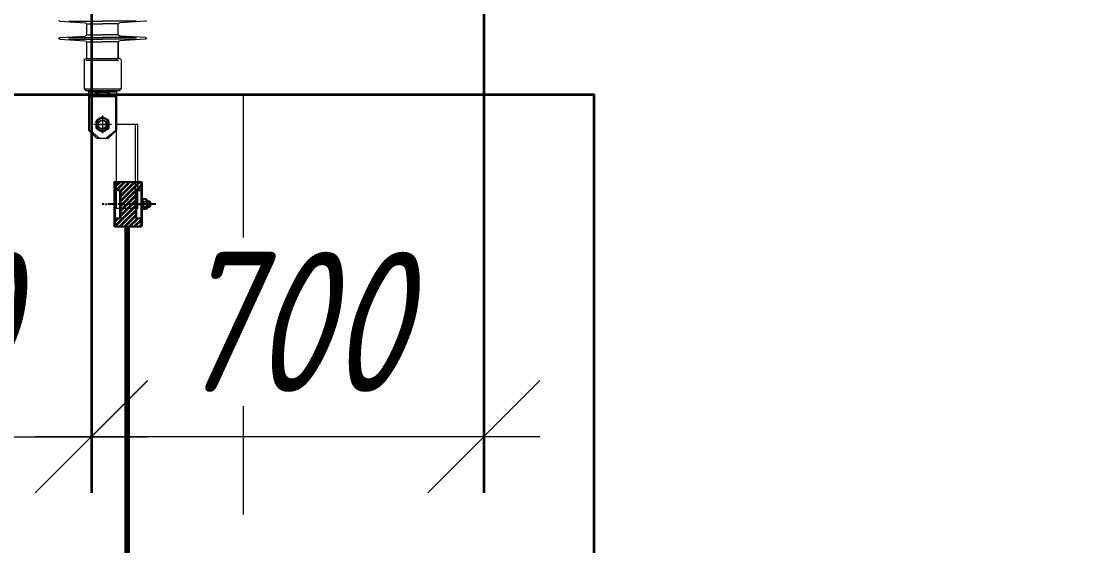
# Model space of a CAD drawing. Header units: millimetres. Extents: x 265754 to 14267433, y -6145605 to 2433772.
# Drawn here: x 8255308 to 8257207, y -574590 to -573654 of the extents above; entities that cross this region are included whole.
import ezdxf
from ezdxf import colors
from ezdxf.entities.mleader import LeaderData, LeaderLine
from ezdxf.math import Vec2, Vec3

# ---------------------------------------------------------------- set-up
doc = ezdxf.new("R2010")
doc.units = ezdxf.units.MM
for name, pattern in [('ACAD_ISO10W100', [18.5, 12, -3, 0.5, -3]), ('CENTER', [50.8, 31.75, -6.35, 6.35, -6.35]), ('Штриховая', [3, 2, -1])]:
    doc.linetypes.add(name, pattern=pattern)
for name, color, linetype, lineweight in [('1-Бетон', 106, 'Continuous', 35), ('ИС_Med', 7, 'Continuous', 35), ('ИС_Med_заземление', 6, 'Continuous', 35), ('ИС_Мвн', 3, 'Continuous', 18), ('ИС_ПС_Невид', 4, 'Штриховая', 18), ('ИС_Размер', 3, 'Continuous', 18), ('ИС_Тон_отбойники', 4, 'Continuous', 18)]:
    doc.layers.add(name, color=color, linetype=linetype, lineweight=lineweight)
doc.layers.add('BASE', color=7, linetype='Continuous')
doc.styles.add('0', font='isocpeur.ttf', dxfattribs={"width": 0.8, "oblique": 15})
doc.dimstyles.new('М100', dxfattribs={"dimscale": 100, "dimtxt": 2.5, "dimasz": 2, "dimexe": 1, "dimexo": 1, "dimgap": 0.8, "dimtad": 1, "dimdec": 0, "dimzin": 0, "dimdsep": 46, "dimtxsty": '0', "dimblk": 'OBLIQUE', "dimcen": 0.09, "dimdle": 1, "dimclrd": 256, "dimclre": 256, "dimclrt": 256, "dimadec": 4, "dimazin": 0, "dimtfac": 1, "dimtdec": 0, "dimtmove": 1, "dimatfit": 2, "dimfxl": 1, "dimtolj": 1, "dimtzin": 0, "dimlwd": -1, "dimarcsym": 0})

# ---------------------------------------------------------------- blocks, each defined once
blk = doc.blocks.new('C0C4')
at = {"color": 1, "linetype": 'CENTER'}
for p, q in [((-16.2, 0), (16.2, 0)), ((0, -16.2), (0, 16.2))]:
    blk.add_line(p, q, dxfattribs=at)
for p, q in [((-12, 5.6), (-12, -5.6)), ((-1.1, 13.2), (-10.9, 7.6)), ((10.9, 7.6), (1.1, 13.2)), ((12, -5.6), (12, 5.6)), ((-10.9, -7.6), (-1.1, -13.2)), ((1.1, -13.2), (10.9, -7.6))]:
    blk.add_line(p, q)
for radius in [10.8, 8]:
    blk.add_circle((0, 0), radius)
for start, end in [(145.0876, 154.9124), (85.0876, 94.9124), (25.0876, 34.9124), (205.0876, 214.9124), (265.0876, 274.9124), (325.0876, 334.9124)]:
    blk.add_arc((0, 0), 13.2, start, end)
at = {"color": 1}
blk.add_arc((0, 0), 6.92, 60, 330, dxfattribs=at)
blk = doc.blocks.new('A$C3F0B7A26')
at = {"ltscale": 0.1}
h = blk.add_hatch(dxfattribs=at)
h.set_pattern_fill('ANSI31', color=256, scale=50, style=0)
h.set_pattern_definition([(315, (-57795.8475, -12034.0247), (-4.4194174, -4.4194174), [])])
h.paths.add_polyline_path([(-40, -48), (-25, -48), (-25, -38), (0, -38), (0, -10), (-25, -10), (-25, 0), (-40, 0), (-40, -18)])
h.paths.add_polyline_path([(0, -10), (0, -38), (25, -38), (25, -48), (40, -48), (40, -18), (40, 0), (25, 0), (25, -10)])
for p, q in [((40, 0), (-40, 0)), ((25, -10), (-25, -10)), ((40, -48), (-40, -48)), ((25, -38), (-25, -38))]:
    blk.add_line(p, q, dxfattribs=at)
at = {"layer": 'BASE', "color": 4, "linetype": 'ACAD_ISO10W100'}
blk.add_line((0, -74), (0, 21.8), dxfattribs=at)
at = {"layer": 'BASE'}
for p, q in [((-40, 0), (-40, -18)), ((-25, 0), (25, 0)), ((-25, 0), (25, 0)), ((-25, 0), (25, 0)), ((-25, 0), (25, 0)), ((-25, 0), (25, 0)), ((-25, 0), (-25, -10)), ((25, 0), (25, -10)), ((40, 0), (40, -18)), ((-40, -18), (-40, -48)), ((40, -18), (40, -48)), ((-25, -38), (-25, -48)), ((-6.7, -50.1), (-8.8, -51.3)), ((-8.8, -57.2), (-8.8, -51.3)), ((-8.5, -48), (-8.5, -50.1)), ((-8.5, -48), (8.5, -48)), ((8.5, -50.1), (-8.5, -50.1)), ((-4.6, -51.3), (-4.6, -57.2)), ((4.6, -51.3), (4.6, -57.2)), ((6.7, -50.1), (8.8, -51.3)), ((8.5, -48), (8.5, -50.1)), ((8.8, -57.2), (8.8, -51.3)), ((25, -38), (25, -48)), ((-6.7, -58.4), (-8.8, -57.2)), ((-6.7, -58.4), (6.7, -58.4)), ((-5, -58.4), (-5, -62.6)), ((-4.2, -63.4), (-5, -62.6)), ((-5, -62.6), (5, -62.6)), ((-4.2, -63.4), (-4.2, -58.4)), ((4.2, -63.4), (-4.2, -63.4)), ((4.2, -63.4), (4.2, -58.4)), ((4.2, -63.4), (5, -62.6)), ((5, -58.4), (5, -62.6)), ((6.7, -58.4), (8.8, -57.2))]:
    blk.add_line(p, q, dxfattribs=at)
at = {"layer": 'BASE', "linetype": 'CENTER'}
blk.add_line((0, -43), (0, -65.5), dxfattribs=at)
at = {"layer": 'BASE'}
for points in [[(0.9, -50.1), (-1.2, -48)], [(1, -50.1), (-1.1, -48)], [(1.1, -50.1), (-0.9, -48)]]:
    blk.add_lwpolyline(points, dxfattribs=at)
for centre, radius, start, end in [((-6.9, -52.8), 2.72, 32.4712, 85.6013), ((0, -59.1), 9.03, 59.4898, 120.5102), ((6.9, -52.8), 2.72, 94.3987, 147.5288), ((-6.9, -55.7), 2.72, 274.3987, 327.5288), ((0, -49.4), 9.03, 239.4898, 300.5102), ((6.9, -55.7), 2.72, 212.4712, 265.6013)]:
    blk.add_arc(centre, radius, start, end, dxfattribs=at)
blk = doc.blocks.new('отбойник поперечник')
at = {"ltscale": 10}
for p, q in [((-796.5, -19.5), (-750.8, -22.1)), ((-780.7, -19.5), (-720, -19.5)), ((-748, -42.9), (-748, -25.1)), ((-746.5, -24.2), (-720, -24.2)), ((-659.3, -19.5), (-720, -19.5)), ((-693.5, -24.2), (-720, -24.2)), ((-692, -42.9), (-692, -25.1)), ((-643.5, -19.5), (-689.2, -22.1)), ((-796.5, -48.6), (-750.8, -45.9)), ((-796.5, -51.5), (-750.8, -54.1)), ((-780.7, -48.6), (-720, -48.6)), ((-780.7, -51.5), (-720, -51.5)), ((-746.5, -43.8), (-720, -43.8)), ((-746.5, -56.2), (-720, -56.2)), ((-693.5, -43.8), (-720, -43.8)), ((-659.3, -48.6), (-720, -48.6)), ((-659.3, -51.5), (-720, -51.5)), ((-693.5, -56.2), (-720, -56.2)), ((-643.5, -48.6), (-689.2, -45.9)), ((-643.5, -51.5), (-689.2, -54.1)), ((-748, -85.8), (-748, -57.1)), ((-748, -57.1), (-748, -85.8)), ((-692, -85.8), (-692, -57.1)), ((-692, -71), (-692, -57.1)), ((-753, -88.8), (-753, -139.8)), ((-750, -85.8), (-748, -85.8)), ((-690.2, -89), (-748.7, -89)), ((-690, -85.8), (-748, -85.8)), ((-687, -88.8), (-687, -139.8)), ((-745, -142.8), (-745, -212.5)), ((-695, -142.8), (-695, -213.8))]:
    blk.add_line(p, q, dxfattribs=at)
at = {"ltscale": 0.5}
blk.add_line((-687, -139.8), (-753, -139.8), dxfattribs=at)
for p, q in [((-750, -142.8), (-753, -139.8)), ((-690, -142.8), (-750, -142.8)), ((-743.5, -145.8), (-696.6, -145.8)), ((-690, -142.8), (-687, -139.8)), ((-696.5, -153.8), (-743.5, -153.8)), ((-743.5, -213.8), (-743.5, -153.8)), ((-696.5, -213.8), (-696.5, -153.8)), ((-783.1, -203.8), (-745, -203.8)), ((-783.1, -353.8), (-783.1, -203.8)), ((-778.9, -353.8), (-778.9, -203.8)), ((-745, -353.8), (-745, -203.8)), ((-708.6, -203.8), (-731.9, -203.8)), ((-730, -228.8), (-745, -213.8)), ((-725.3, -228.8), (-743.5, -213.8)), ((-714.7, -228.8), (-696.5, -213.8)), ((-710, -228.8), (-695, -213.8)), ((-730, -228.8), (-710, -228.8)), ((-783.1, -353.8), (-745, -353.8))]:
    blk.add_line(p, q)
for radius in [12.2, 11.2]:
    blk.add_circle((-720, -203.8), radius)
at = {"lineweight": -2, "ltscale": 100}
blk.add_circle((-720, -203.8), 11.2, dxfattribs=at)
at = {"ltscale": 10}
for centre, radius, start, end in [((-796.5, -18), 1.45, 180, 270), ((-643.5, -18), 1.45, 270, 0), ((-751, -25.1), 3, 0, 86.5), ((-689, -25.1), 3, 93.5, 180), ((-796.5, -50), 1.45, 90, 180), ((-796.5, -50), 1.45, 180, 270), ((-751, -42.9), 3, 273.5, 0), ((-751, -57.1), 3, 0, 86.5), ((-689, -42.9), 3, 180, 266.5), ((-689, -57.1), 3, 93.5, 180), ((-643.5, -50), 1.45, 0, 90), ((-643.5, -50), 1.45, 270, 0), ((-750, -88.8), 3, 90, 180), ((-690, -88.8), 3, 0, 90)]:
    blk.add_arc(centre, radius, start, end, dxfattribs=at)
for centre, radius, start, end in [((-748, -145.8), 3, 0, 90), ((-720, -184.5), 38.7, 52.541, 127.459), ((-692, -145.8), 3, 90, 180)]:
    blk.add_arc(centre, radius, start, end)
at = {"layer": 'ИС_Med_заземление', "const_width": 10}
blk.add_lwpolyline([(-764, -385.8), (-764, -1238.3)], dxfattribs=at)
at = {"xscale": -1, "rotation": 180}
blk.add_blockref('C0C4', (-720, -203.8), dxfattribs=at)
at = {"layer": 'ИС_Med_заземление', "xscale": -1, "rotation": 270}
blk.add_blockref('A$C3F0B7A26', (-741.3, -345.8), dxfattribs=at)
blk = doc.blocks.new('_OBLIQUE')
at = {"color": 0, "linetype": 'ByBlock', "lineweight": -2}
blk.add_line((0.5, 0.5), (-0.5, -0.5), dxfattribs=at)
blk = doc.blocks.new('*D1803')
at = {"layer": 'Defpoints', "color": 0, "transparency": 16777216}
for p in [(5450, 29.6), (4750, -1471.5), (5450, -2082.6)]:
    blk.add_point(p, dxfattribs=at)
at = {"layer": 'ИС_Размер', "lineweight": -2, "transparency": 16777216}
for p, q in [((5450, -70.4), (5450, -2182.6)), ((4750, -1571.5), (4750, -2182.6))]:
    blk.add_line(p, q, dxfattribs=at)
at = {"layer": 'ИС_Размер', "transparency": 16777216}
blk.add_line((4650, -2082.6), (5550, -2082.6), dxfattribs=at)
at = {"layer": 'ИС_Размер', "transparency": 16777216, "xscale": 200, "yscale": 200, "zscale": 200, "rotation": 180}
blk.add_blockref('_OBLIQUE', (4750, -2082.6), dxfattribs=at)
at = {"layer": 'ИС_Размер', "transparency": 16777216, "xscale": 200, "yscale": 200, "zscale": 200}
blk.add_blockref('_OBLIQUE', (5450, -2082.6), dxfattribs=at)
at = {"layer": 'ИС_Размер', "transparency": 16777216, "insert": (5100, -1877.6), "char_height": 250, "attachment_point": 5, "style": '0', "bg_fill": 3, "box_fill_scale": 1.1, "bg_fill_color": 256, "bg_fill_true_color": 13158600, "bg_fill_transparency": 0}
blk.add_mtext('\\A1;700', dxfattribs=at)
blk = doc.blocks.new('*D1804')
at = {"layer": 'Defpoints', "color": 0, "transparency": 16777216}
for p in [(5450, 29.6), (6150, 29.6), (6150, -2082.4)]:
    blk.add_point(p, dxfattribs=at)
at = {"layer": 'ИС_Размер', "lineweight": -2, "transparency": 16777216}
for p, q in [((5450, -70.4), (5450, -2182.4)), ((6150, -70.4), (6150, -2182.4))]:
    blk.add_line(p, q, dxfattribs=at)
at = {"layer": 'ИС_Размер', "transparency": 16777216}
blk.add_line((5350, -2082.4), (6250, -2082.4), dxfattribs=at)
at = {"layer": 'ИС_Размер', "transparency": 16777216, "xscale": 200, "yscale": 200, "zscale": 200, "rotation": 180}
blk.add_blockref('_OBLIQUE', (5450, -2082.4), dxfattribs=at)
at = {"layer": 'ИС_Размер', "transparency": 16777216, "xscale": 200, "yscale": 200, "zscale": 200}
blk.add_blockref('_OBLIQUE', (6150, -2082.4), dxfattribs=at)
at = {"layer": 'ИС_Размер', "transparency": 16777216, "insert": (5800, -1877.4), "char_height": 250, "attachment_point": 5, "style": '0', "bg_fill": 3, "box_fill_scale": 1.1, "bg_fill_color": 256, "bg_fill_true_color": 13158600, "bg_fill_transparency": 0}
blk.add_mtext('\\A1;700', dxfattribs=at)
blk = doc.blocks.new('_Open90')
at = {"color": 0, "linetype": 'ByBlock', "lineweight": -2}
for p, q in [((-0.5, 0.5), (0, 0)), ((0, 0), (-1, 0)), ((0, 0), (-0.5, -0.5))]:
    blk.add_line(p, q, dxfattribs=at)
blk = doc.blocks.new('е344н')
at = {"layer": 'ИС_Размер'}
dim = blk.add_linear_dim(base=(5450, -2082.6), p1=(4750, -1471.5), p2=(5450, 29.6), dimstyle='М100', override={"dimtfill": 1}, dxfattribs=at)
dim.commit()
dim.dimension.update_dxf_attribs({"geometry": '*D1803', "text_midpoint": (5100, -1877.6)})
dim = blk.add_linear_dim(base=(6150, -2082.4), p1=(5450, 29.6), p2=(6150, 29.6), dimstyle='М100', override={"dimtfill": 1}, dxfattribs=at)
dim.commit()
dim.dimension.update_dxf_attribs({"geometry": '*D1804', "text_midpoint": (5800, -1877.4)})

msp = doc.modelspace()

# ---------------------------------------------------------------- linework, layer by layer
at = {"layer": 'ИС_Med'}
msp.add_lwpolyline([(8241649.0836, -573784.7391), (8256329.5395, -573784.7391), (8256329.5395, -574784.7391), (8241649.0836, -574784.7391)], close=True, dxfattribs=at)
at = {"layer": 'ИС_ПС_Невид', "ltscale": 150}
msp.add_lwpolyline([(8255703.7379, -573784.7391), (8255703.7379, -574784.7391)], dxfattribs=at)

# ---------------------------------------------------------------- block references
at = {"layer": 'ИС_Тон_отбойники', "xscale": -1, "rotation": 359.9999996199589}
msp.add_blockref('отбойник поперечник', (8254732.9254, -573634.7391), dxfattribs=at)

# ---------------------------------------------------------------- next in the draw order: block references
at = {"layer": '1-Бетон'}
msp.add_blockref('е344н', (8249982.9254, -572313.2156), dxfattribs=at)

# ---------------------------------------------------------------- next in the draw order: leaders
at = {"layer": 'ИС_Мвн', "ltscale": 500}
ml = msp.add_multileader_mtext('Standard', dxfattribs=at)
ml.set_content('Асфальтобетонное покрытие (поз.12): \\PЩебеночно-мастичный асфальтобетон ЩМА-15                   -50мм\\PПлотный мелкозернистый асфальтобетон  тип "Б" марка I     -60мм\\PГидроизоляция    (поз.11)                                           -6мм\\PВыравнивающий слой  (поз.4)                                  -30÷65мм\\PПлита балки пролетного строения  (поз.1)                       -180мм', color=256, style='0')
ml.set_leader_properties(color=256, linetype='ByLayer', lineweight=-1)
ml.set_arrow_properties(name='OPEN90')
ml.build(insert=Vec2(0, 0))
ml.multileader.update_dxf_attribs({"text_left_attachment_type": 6, "text_right_attachment_type": 6, "dogleg_length": 0.36, "arrow_head_size": 299.9925, "scale": 75})
ctx = ml.context
ctx.base_point, ctx.scale, ctx.char_height, ctx.arrow_head_size, ctx.landing_gap_size, ctx.plane_origin = Vec3(8250816.1667, -566227.3315), 75, 249.99375, 299.9925, 8.9998, Vec3(8250780.1676, -572144.5797)
ctx.left_attachment, ctx.right_attachment = 6, 6
notes = []
notes.append((ctx, [(0, (1, 1, 0), (8250780.1676, -566227.3315), (1, 0), 35.9991, [(0, [(8250781.3664, -571855.6072)], 0, [])])]))
ctx.mtext.insert, ctx.mtext.rotation, ctx.mtext.flow_direction = Vec3(8250825.1665, -565902.3396), 6.283185307, 5
for ctx, leaders in notes:
    for number, flags, end, landing, length, lines in leaders:
        leader = LeaderData()
        leader.index, (leader.has_last_leader_line, leader.has_dogleg_vector, leader.attachment_direction) = number, flags
        leader.last_leader_point, leader.dogleg_vector, leader.dogleg_length = Vec3(end), Vec3(landing), length
        for number, points, colour, breaks in lines:
            line = LeaderLine()
            line.index, line.vertices, line.color, line.breaks = number, Vec3.list(points), colors.encode_raw_color(colour), breaks
            leader.lines.append(line)
        ctx.leaders.append(leader)

doc.saveas('drawing.dxf')
